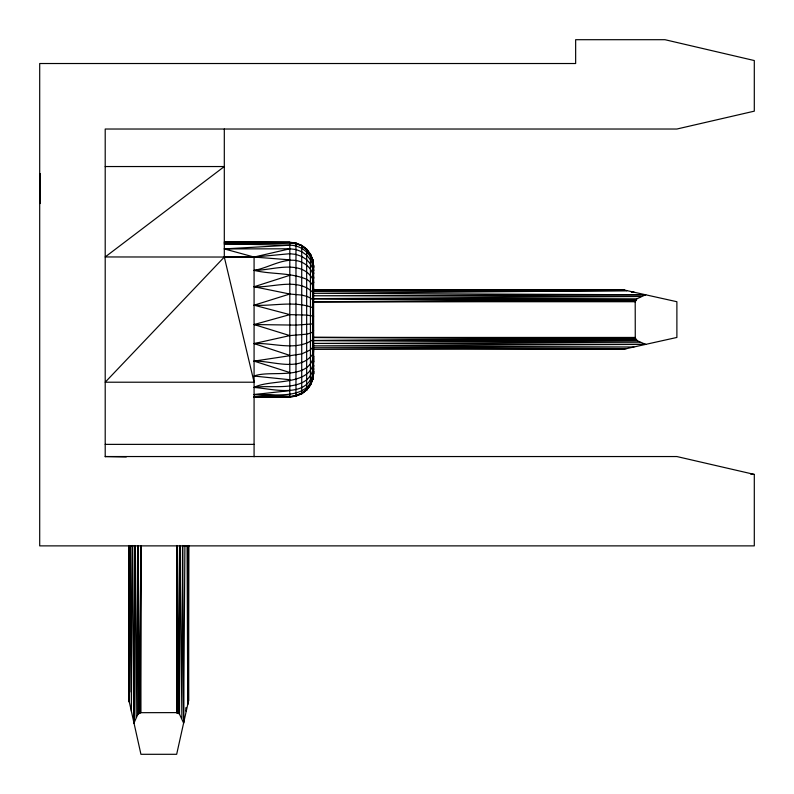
<?xml version="1.0" encoding="UTF-8"?>
<svg xmlns="http://www.w3.org/2000/svg" width="794" height="794" viewBox="0 0 794 794"><rect width="100%" height="100%" fill="white"/><g stroke="black" fill="none" stroke-linecap="round" stroke-linejoin="round"><path stroke-width="1.19" d="M129.362 702.233L129.422 545.508L129.174 701.38L129.045 545.547L129.025 700.705L140.935 754.3L176.665 754.3L188.575 700.705L188.575 545.627M132.687 545.488L133.988 723.046L137.63 714.799L137.828 545.528M184.913 545.488L183.613 723.046L179.533 714.253L179.722 545.617M188.535 700.884L188.565 545.488L188.238 702.233L188.178 545.508L188.446 701.301M271.33 396.613L254.08 397L289.81 397L289.81 242.17L224.305 242.17L289.81 242.527L295.973 243.341L301.72 245.703L295.973 243.778L295.973 242.984L289.81 242.259L224.305 242.17L260.144 242.567M306.653 389.288C292.5 402.28 271.091 394.062 254.08 397L289.81 396.911L295.973 396.097L295.973 242.984L301.72 245.366L301.72 246.051L306.653 249.882L306.653 390.023L301.72 393.804L295.973 396.186L289.81 397M313.63 266.238L312.816 259.827L310.444 254.08L306.653 249.147L301.72 245.445L306.653 249.147L310.434 254.765L310.444 385.09L306.653 390.023L310.434 385.011L312.816 379.066L313.63 372.624L312.816 379.343L310.434 385.011M313.302 265.593L313.63 267.965L312.816 259.827L312.816 379.343L313.63 373.12M188.118 545.627L187.751 704.397L187.076 545.627M138.087 545.597L139.764 712.873L140.31 712.684L140.856 545.577L139.764 712.873L137.63 714.799M182.531 545.498L181.886 718.242L180 545.498M132.37 545.557L131.387 711.325L130.712 545.557M133.988 723.046L134.861 545.488M179.633 545.528L178.799 713.518L179.533 714.253M129.293 701.926L130.444 545.627M140.31 712.684L176.665 712.615L178.799 713.518L178.243 713.101L179.563 545.478M137.65 545.528L136.181 717.24L135.129 545.528M310.444 385.09L312.816 378.788L313.63 371.205C308.122 399.422 273.285 388.832 254.08 387.442C271.012 378.143 316.022 387.899 313.63 356.248L312.816 354.174C313.521 329.123 313.531 304.062 312.816 279.061C300.847 258.655 272.213 270.615 254.08 270.357C271.31 274.585 290.187 272.302 306.653 279.299C310.146 281.433 313.372 284.609 313.63 288.927M313.223 355.176L313.63 350.243M313.223 365.687L313.63 360.942L313.223 363.315M312.816 374.421L313.63 365.419L312.816 366.004M40.107 184.694L39.7 185.488L40.107 175.931L40.107 195.364L39.7 191.662L40.107 192.456M313.283 372.197L313.63 368.585L313.302 370.838M39.7 178.263L40.107 174.253L39.7 178.263L40.107 175.593M624.818 290.147L313.63 290.217L626.982 290.634L313.63 293.294L645.631 294.773L636.838 298.852L635.2 301.72L635.269 338.075L637.384 340.755L645.631 344.398L313.63 345.876L633.91 346.998L313.63 347.762L624.511 349.092M40.107 174.094L39.7 177.072L40.107 173.995M39.7 177.072L40.107 173.578M313.63 371.205C312.221 401.675 273.662 393.804 254.08 394.568L289.81 390.628M313.63 365.419C310.901 394.142 272.134 384.207 254.08 387.442M39.7 180.149L40.107 177.975M313.63 356.248C308.181 381.517 270.397 369.547 254.08 376.058L289.81 379.721M39.7 182.62L40.107 181.082M313.63 344.378L312.816 347.226L310.444 349.886L301.72 353.926L254.08 361.121L289.81 372.545M635.686 300.142L635.2 301.72L313.63 301.72L635.686 300.142L313.63 298.633L640.827 296.499L313.63 295.765L645.631 294.773M310.911 383.274L312.816 378.718L313.63 373.18L313.63 265.99L312.816 260.382L310.444 254.08L310.434 254.765M39.7 197.001L39.7 194.53L40.107 201.219L39.7 197.001L40.107 199.175M313.63 330.681L312.816 331.952L310.444 333.143L306.653 334.165L289.81 335.604L254.08 343.594L289.81 355.394M312.816 354.174C299.318 372.446 272.282 360.545 254.08 361.121M310.434 384.782L306.653 389.695L301.72 393.467L296.936 395.442L301.72 393.467M310.434 384.405L306.653 390.023M312.816 279.061L313.63 278.228L312.816 268.739L310.444 263.846L306.653 259.648L301.72 256.432L295.973 254.408L289.81 253.713L254.08 257.058L105.205 256.958L224.305 166.542L105.205 166.542M312.816 339.782C295.795 351.514 272.908 342.432 254.08 343.594M301.72 245.366L301.72 393.804L306.653 389.943M313.63 301.889L312.816 299.854L310.444 297.958L306.653 296.331L301.72 295.08L289.81 294.028L254.08 286.753L289.81 275.31M313.63 316.161L306.653 315.079L289.81 314.632L254.08 305.194L289.81 294.028M254.08 270.357C270.982 267.687 290.505 252.482 306.653 265.236C310.613 268.461 313.441 273.037 313.63 278.228M289.81 335.604L254.08 324.548L289.81 314.632M224.305 129.025L224.305 257.058L254.08 382.212L105.205 382.212L224.305 257.038L254.08 257.058L289.81 248.8L295.973 249.544L301.72 251.718L306.653 255.182L310.444 259.698L312.816 264.948L313.63 270.585L312.816 268.739M139.764 712.873L140.935 712.615L140.935 545.567M623.29 349.36L676.885 337.45L676.885 301.72L623.29 289.81M312.816 323.902L295.973 325.113L254.08 324.548M292.897 396.236L295.973 395.829M254.08 286.753C272.55 288.033 297.462 277.295 312.816 292.381M289.81 259.846L254.08 257.058L224.305 248.909L289.81 245.197C301.68 245.118 312.687 254.586 313.63 266.546L312.816 260.452M254.08 305.194C273.354 306.325 294.217 300.579 312.816 307.705M289.81 245.197L224.305 243.877L289.81 242.527M224.305 243.877L289.81 242.974L295.973 243.778M254.08 397L289.81 396.643M635.458 338.621L313.63 337.45L635.2 337.45L635.458 338.621L313.63 340.537L639.825 342.204L313.63 343.405L645.631 344.398M594.785 290.207L624.511 290.078M636.054 339.534L313.63 340.537L637.384 340.755M224.305 248.909L289.81 248.8M321.064 290.207L623.578 289.87M313.63 291.408L626.982 290.634M635.269 301.115L313.63 301.72L635.438 300.598L635.2 301.72L636.103 299.586L313.63 298.633L636.838 298.852M624.511 348.546L626.982 348.536M313.63 289.81L623.886 289.939M624.818 349.023L313.63 349.36M105.205 444.372L254.08 444.372M313.63 337.45L635.269 338.075M126.286 456.937L105.205 456.54L676.885 456.55L754.3 474.415L754.3 545.875L39.7 545.875L39.7 63.52L575.65 63.52L575.65 39.7L664.975 39.7L754.3 60.543L754.3 111.16L676.885 129.025L105.205 129.025L105.205 456.778M254.08 394.568L289.81 396.285M750.618 474.078L754.3 474.415M176.854 545.478L178.243 713.101L176.665 712.615L176.665 545.567M178.243 713.101L176.665 712.615L177.787 712.853L176.804 545.597L177.27 712.684M306.653 249.475L301.72 245.703L306.653 249.475L310.434 254.388L312.816 260.104M39.7 194.53L40.107 196.068M40.107 203.562L39.7 198.887L40.107 203.155M313.223 280.808L313.63 282.922L313.223 278.039M313.302 271.647L313.63 273.751L313.223 269.245M39.7 198.887L40.107 201.557M39.7 200.078L40.107 203.056M312.816 262.169L313.63 270.585M137.977 545.518L138.851 713.469M182.739 545.488L183.613 723.046M295.973 396.097L295.973 395.481M129.482 545.627L129.819 692.001M301.72 393.119L301.72 393.804M129.035 545.488L129.085 700.993M306.653 249.147L306.653 249.882M254.08 257.058L254.08 456.778M186.233 707.613L186.213 711.325L186.193 707.613M633.91 292.172L631.438 292.182L633.91 292.172"/></g></svg>
